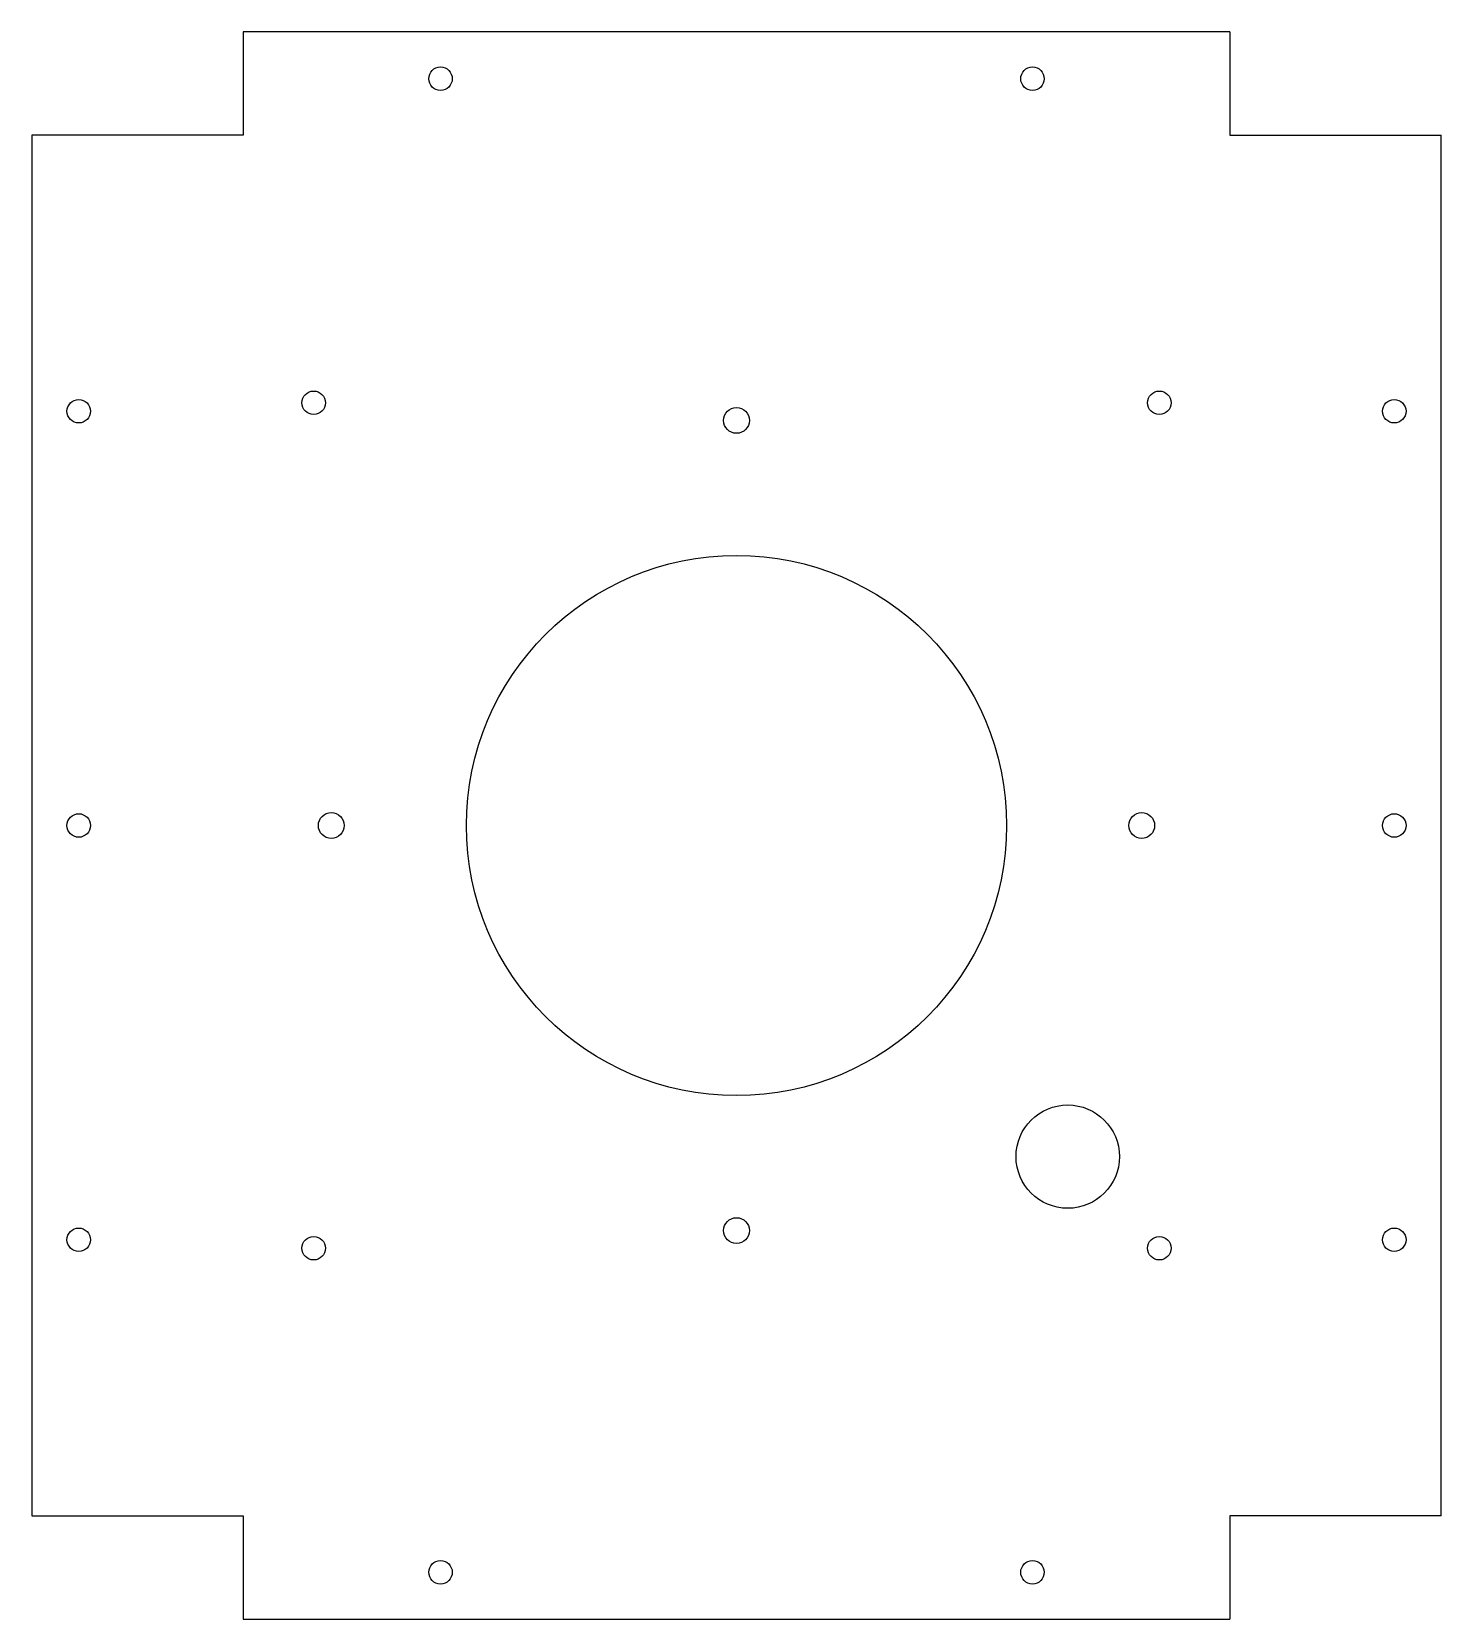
# Model space of a CAD drawing. Header units: millimetres. Extents: x 0 to 300, y 0 to 338.
import ezdxf

# ---------------------------------------------------------------- set-up
doc = ezdxf.new("R2010")
doc.units = ezdxf.units.MM
doc.layers.add('Sketch', color=7, linetype='CONTINUOUS')

msp = doc.modelspace()

# ---------------------------------------------------------------- linework, layer by layer
at = {"layer": 'Sketch'}
for p, q in [((255, 338), (45, 338)), ((45, 338), (45, 316)), ((255, 338), (255, 316)), ((45, 316), (0, 316)), ((0, 316), (0, 22)), ((255, 316), (300, 316)), ((300, 22), (300, 316)), ((0, 22), (45, 22)), ((45, 22), (45, 0)), ((255, 22), (255, 0)), ((300, 22), (255, 22)), ((45, 0), (255, 0))]:
    msp.add_line(p, q, dxfattribs=at)
for centre, radius in [((87, 328), 2.5), ((213, 328), 2.5), ((60, 259), 2.5), ((240, 259), 2.5), ((10, 257.2), 2.5), ((150, 255.25), 2.75), ((290, 257.2), 2.5), ((150, 169), 57.5), ((10, 169), 2.5), ((63.75, 169), 2.75), ((236.25, 169), 2.75), ((290, 169), 2.5), ((220.5, 98.5), 11), ((150, 82.75), 2.75), ((10, 80.8), 2.5), ((60, 79), 2.5), ((240, 79), 2.5), ((290, 80.8), 2.5), ((87, 10), 2.5), ((213, 10), 2.5)]:
    msp.add_circle(centre, radius, dxfattribs=at)

doc.saveas('drawing.dxf')
